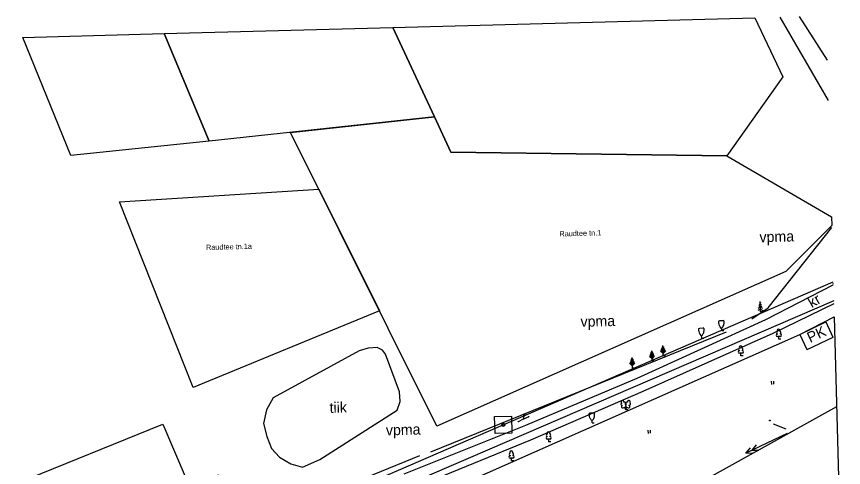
# Model space of a CAD drawing. Extents: x 643801 to 643956, y 6457760 to 6457941.
# Drawn here: x 643801.2 to 643956.2, y 6457856.3 to 6457940.8 of the extents above; entities that cross this region are included whole.
import ezdxf

# ---------------------------------------------------------------- set-up
doc = ezdxf.new("R2010")
doc.units = 0
for name, color, linetype in [('03_SITUATS', 7, 'Continuous'), ('11_VALGUSP', 7, 'Continuous'), ('12', 7, 'Continuous'), ('ALUSVQRK', 7, 'Continuous'), ('JARSAK', 7, 'Continuous'), ('KALLAS', 7, 'Continuous'), ('KRUNDIPIIR', 7, 'Continuous'), ('Level 1', 7, 'Continuous'), ('Level 10', 7, 'Continuous'), ('Level 11', 7, 'Continuous'), ('Level 12', 7, 'Continuous'), ('Level 13', 7, 'Continuous'), ('Level 14', 7, 'Continuous'), ('Level 15', 7, 'Continuous'), ('Level 18', 7, 'Continuous'), ('Level 20', 7, 'Continuous'), ('Level 24', 7, 'Continuous'), ('Level 25', 7, 'Continuous'), ('Level 26', 7, 'Continuous'), ('Level 29', 7, 'Continuous'), ('Level 4', 7, 'Continuous'), ('Level 46', 7, 'Continuous'), ('Level 5', 7, 'Continuous'), ('Level 54', 7, 'Continuous'), ('Level 62', 7, 'Continuous')]:
    doc.layers.add(name, color=color, linetype=linetype)

# ---------------------------------------------------------------- blocks, each defined once
blk = doc.blocks.new('VHEIN1')
at = {"layer": 'ALUSVQRK'}
for p, q in [((0, 620.11), (0, 0)), ((405.61, 608.83), (405.61, 0))]:
    blk.add_line(p, q, dxfattribs=at)
blk = doc.blocks.new('VLAIP0')
at = {"layer": 'KALLAS'}
for p, q in [((-250, 1032), (-250, 1000)), ((250, 500), (-250, 500)), ((0, 0), (0, 500)), ((400, 0), (0, 0)), ((250, 1032), (250, 1000))]:
    blk.add_line(p, q, dxfattribs=at)
for centre, radius, start, end in [((0, 1600), 292, 332.5799, 207.4201), ((-250, 750), 250, 90.00001, 270), ((-200, 1250), 224, 105.2441, 257.07903), ((200, 1250), 224, 282.92097, 74.7559), ((250, 750), 250, 270, 89.99999)]:
    blk.add_arc(centre, radius, start, end, dxfattribs=at)
blk = doc.blocks.new('VKITP1')
at = {"layer": 'JARSAK'}
for p, q in [((-300, 1900), (300, 1900)), ((-100, 500), (100, 500)), ((0, 0), (0, 500)), ((0, 0), (400, 0))]:
    blk.add_line(p, q, dxfattribs=at)
for points in [[(-100, 500), (-258.4, 712.96), (-322.92, 824.71), (-400, 1000), (-461.28, 1225.3), (-484.95, 1381.3), (-500, 1700), (-497.94, 1741.58), (-468.34, 1813.02), (-428.03, 1850.1), (-300, 1900)], [(100, 500), (258.4, 712.96), (322.92, 824.71), (400, 1000), (461.28, 1225.3), (484.95, 1381.3), (500, 1700), (497.94, 1741.58), (468.34, 1813.02), (428.03, 1850.1), (300, 1900)]]:
    blk.add_lwpolyline(points, dxfattribs=at)
blk = doc.blocks.new('V2LAIP')
at = {"layer": 'KRUNDIPIIR'}
for p, q in [((-646, 820), (-662, 861)), ((-462, 355), (4, 539)), ((0, 0), (-183, 465)), ((-87, 1040), (-103, 1081)), ((0, 0), (190, 462)), ((400, 0), (0, 0)), ((4, 539), (468, 348)), ((103, 1037), (120, 1079)), ((658, 810), (675, 851))]:
    blk.add_line(p, q, dxfattribs=at)
blk.add_lwpolyline([(4, 1058), (-18, 980), (-17, 957), (-3, 927), (18, 888), (19, 867), (5, 833), (-22, 780), (-25, 750), (-22, 735), (-9, 703), (25, 643), (33, 619), (28, 599), (12, 565), (4, 539)], dxfattribs=at)
for centre, radius, start, end in [((-586, 1489), 269, 111.50269, 232.51731), ((-586, 1489), 269, 350.48556, 111.50017), ((609, 1479), 269, 67.6168, 188.63142), ((609, 1479), 269, 306.59966, 67.61428), ((-691, 1071), 212, 106.29791, 277.86841), ((-554, 588), 250, 111.50143, 291.50036), ((-226, 1255), 212, 305.13446, 116.70496), ((4, 808), 250, 66.76552, 111.50149), ((245, 1251), 212, 62.41201, 233.98252), ((563, 579), 250, 247.61661, 67.61554), ((707, 1061), 212, 261.24856, 72.81907)]:
    blk.add_arc(centre, radius, start, end, dxfattribs=at)
blk = doc.blocks.new('VMAND0')
at = {"layer": 'KALLAS'}
for p, q in [((0, 1350), (-248.65, 1598.65)), ((0, 1600), (-181.08, 1781.08)), ((0, 0), (0, 2000)), ((0, 1600), (181.08, 1781.08)), ((0, 1350), (248.65, 1598.65)), ((0, 450), (-491.89, 941.89)), ((0, 750), (-410.81, 1160.81)), ((0, 1050), (-329.73, 1379.73)), ((0, 1050), (329.73, 1379.73)), ((0, 750), (410.81, 1160.81)), ((0, 450), (491.89, 941.89)), ((400, 0), (0, 0))]:
    blk.add_line(p, q, dxfattribs=at)
blk = doc.blocks.new('VKUUS0')
at = {"layer": 'KALLAS'}
for p, q in [((0, 1800), (-125.94, 1730.03)), ((0, 0), (0, 2000)), ((0, 1800), (125.94, 1730.03)), ((0, 550), (-475.29, 285.95)), ((0, 900), (-383.96, 686.69)), ((0, 1200), (-297.95, 1034.47)), ((0, 1500), (-211.95, 1382.25)), ((0, 1500), (211.95, 1382.25)), ((0, 1200), (297.95, 1034.47)), ((0, 900), (383.96, 686.69)), ((0, 550), (475.29, 285.95)), ((400, 0), (0, 0))]:
    blk.add_line(p, q, dxfattribs=at)
blk = doc.blocks.new('VBETPO')
at = {"layer": '03_SITUATS'}
blk.add_lwpolyline([(-21, 20), (21, 20), (21, -20), (-21, -20)], close=True, dxfattribs=at)
blk = doc.blocks.new('VPP2')
at = {"layer": 'Level 4'}
blk.add_lwpolyline([(-500, 500), (500, 500), (500, -500), (-500, -500)], close=True, dxfattribs=at)
blk.add_circle((0, 0), 92.3, dxfattribs=at)
blk = doc.blocks.new('PPV')
at = {"layer": '11_VALGUSP'}
for p, q in [((-20, 270), (90, 270)), ((0, 270), (0, 20)), ((30, 270), (30, 200)), ((70, 270), (70, 200))]:
    blk.add_line(p, q, dxfattribs=at)
blk.add_circle((0, 0), 20, dxfattribs=at)
blk.add_arc((50, 200), 20, 179.9393, 0.0607, dxfattribs=at)
blk = doc.blocks.new('PBK1')
at = {"layer": 'Level 11'}
for p, q in [((0, 0), (3, 0)), ((2, 0), (2, 0)), ((2, 0), (2, 0)), ((3, 0), (3, 0)), ((3, 0), (3, 0))]:
    blk.add_line(p, q, dxfattribs=at)
blk.add_lwpolyline([(0, 0), (0, 0), (0, 0), (0, 0)], close=True, dxfattribs=at)
blk = doc.blocks.new('WKNOOL')
at = {"layer": 'KRUNDIPIIR'}
for p, q in [((200, 0), (2900, 0)), ((2491.6, 0), (2131.89, -162.23)), ((2491.6, 0), (2137.07, 174.58)), ((2900, 0), (2525.57, -157.05)), ((2900, 0), (2530.75, 164.21))]:
    blk.add_line(p, q, dxfattribs=at)
blk = doc.blocks.new('WMNOOL')
at = {"layer": '12'}
blk.add_line((20, 0), (290, 0), dxfattribs=at)
blk.add_lwpolyline([(253.593, 17.613), (290, 0), (253.075, -17.623)], dxfattribs=at)

msp = doc.modelspace()

# ---------------------------------------------------------------- linework, layer by layer
at = {"layer": 'Level 1'}
for points in [[(643947.91, 6457940.79), (643953.16, 6457932.63)], [(643953.36, 6457925.05), (643944.3, 6457940.69)], [(643869.04, 6457854.2), (643954.27, 6457891.11)], [(643954.37, 6457887.56), (643865.44, 6457849.21)]]:
    msp.add_lwpolyline(points, dxfattribs=at)
at = {"layer": 'Level 11'}
msp.add_line((643943.05, 6457864.52), (643945.4, 6457863.61), dxfattribs=at)
at = {"layer": 'Level 12'}
for p, q in [((643941.66, 6457884.07), (643954.29, 6457890.54)), ((643954.39, 6457886.97), (643942.93, 6457881.41)), ((643917.53, 6457873.04), (643941.66, 6457884.07)), ((643942.93, 6457881.41), (643918.61, 6457870.56)), ((643896.69, 6457864.25), (643917.53, 6457873.04)), ((643918.61, 6457870.56), (643897.56, 6457861.47)), ((643873.85, 6457855.13), (643896.69, 6457864.25)), ((643897.56, 6457861.47), (643875.41, 6457852.44))]:
    msp.add_line(p, q, dxfattribs=at)
at = {"layer": 'Level 13'}
msp.add_line((643878.85, 6457859.3), (643934.26, 6457881.76), dxfattribs=at)
for points in [[(643939.03, 6457884.18), (643942.06, 6457886.21), (643954, 6457901.31)], [(643838.88, 6457855.04), (643844.25, 6457845.04), (643859.69, 6457851.57), (643876.84, 6457858.6)]]:
    msp.add_lwpolyline(points, dxfattribs=at)
at = {"layer": 'Level 15'}
for points in [[(643954.28, 6457890.77), (643954.17, 6457890.69)], [(643954.28, 6457890.75), (643954.17, 6457890.69)]]:
    msp.add_lwpolyline(points, dxfattribs=at)
at = {"layer": 'Level 18'}
for p, q in [((643948, 6457881.27), (643952.89, 6457883.59)), ((643952.89, 6457883.59), (643954.23, 6457880.75)), ((643948, 6457881.27), (643949.35, 6457878.42)), ((643949.36, 6457878.41), (643954.24, 6457880.73))]:
    msp.add_line(p, q, dxfattribs=at)
at = {"layer": 'Level 20'}
msp.add_lwpolyline([(643849.36, 6457869.38), (643848.09, 6457867.15), (643847.52, 6457864.6), (643848.12, 6457862.13), (643849.03, 6457859.92), (643850.54, 6457858.29), (643852.64, 6457857.02), (643854.8, 6457856.41), (643858.07, 6457857.81), (643872.57, 6457867.07), (643873.14, 6457868.71), (643873.01, 6457870.5), (643870.37, 6457877.58), (643869.81, 6457878.31), (643868.81, 6457878.8), (643867.13, 6457878.67), (643865.43, 6457878.2), (643849.36, 6457869.38)], dxfattribs=at)
at = {"layer": 'Level 29'}
for points in [[(643802.24, 6457816.56), (643862.15, 6457843.22), (643948, 6457881.27), (643954.45, 6457884.55)], [(643954.45, 6457884.55), (643956.19, 6457819.91)]]:
    msp.add_lwpolyline(points, dxfattribs=at)
at = {"layer": 'Level 46'}
for points in [[(643871.73, 6457938.74), (643939.58, 6457940.57)], [(643939.58, 6457940.57), (643944.83, 6457929.52), (643934.33, 6457914.71), (643882.61, 6457915.41), (643879.59, 6457921.98), (643871.73, 6457938.74)], [(643828.91, 6457937.59), (643871.73, 6457938.74)], [(643871.73, 6457938.74), (643879.59, 6457921.98), (643837.31, 6457917.44), (643828.91, 6457937.59)], [(643802.42, 6457936.87), (643828.91, 6457937.59)], [(643828.91, 6457937.59), (643837.31, 6457917.44), (643811.44, 6457914.76), (643802.42, 6457936.87)], [(643953.99, 6457901.68), (643945.37, 6457893.02), (643879.99, 6457864.09), (643852.6, 6457919.08), (643879.59, 6457921.98), (643882.61, 6457915.41), (643934.33, 6457914.71), (643953.95, 6457903.27)], [(643953.95, 6457903.27), (643953.99, 6457901.68)], [(643801.25, 6457853.36), (643828.66, 6457864.46), (643837.2, 6457844.4), (643801.88, 6457829.79)]]:
    msp.add_lwpolyline(points, dxfattribs=at)
msp.add_lwpolyline([(643820.57, 6457906.07), (643857.9, 6457908.45), (643869.26, 6457885.65), (643834.37, 6457871.34)], close=True, dxfattribs=at)
at = {"layer": 'Level 5'}
msp.add_lwpolyline([(643869.26, 6457885.65), (643834.37, 6457871.34), (643820.57, 6457906.07), (643857.9, 6457908.45)], close=True, dxfattribs=at)
at = {"layer": 'Level 54'}
for p, q in [((643944.83, 6457929.52), (643944.83, 6457929.52)), ((643879.59, 6457921.98), (643879.59, 6457921.98)), ((643852.6, 6457919.08), (643852.6, 6457919.08)), ((643837.31, 6457917.44), (643837.31, 6457917.44)), ((643811.44, 6457914.76), (643811.44, 6457914.76)), ((643882.61, 6457915.41), (643882.61, 6457915.41)), ((643934.33, 6457914.71), (643934.33, 6457914.71)), ((643857.9, 6457908.45), (643857.9, 6457908.45)), ((643820.57, 6457906.07), (643820.57, 6457906.07)), ((643945.37, 6457893.02), (643945.37, 6457893.02)), ((643869.26, 6457885.65), (643869.26, 6457885.65)), ((643834.37, 6457871.34), (643834.37, 6457871.34)), ((643879.99, 6457864.09), (643879.99, 6457864.09))]:
    msp.add_line(p, q, dxfattribs=at)
at = {"layer": 'Level 62'}
msp.add_lwpolyline([(643954.9, 6457867.71), (643803.13, 6457783.38)], dxfattribs=at)

# ---------------------------------------------------------------- block references
at = {"layer": 'Level 10', "xscale": 0.0031711056902300264, "yscale": 0.003171105690230027, "rotation": 1.5422419896659425}
for name, p in [('VPP2', (643892.45, 6457864.34)), ('VBETPO', (643942.37, 6457865.13))]:
    msp.add_blockref(name, p, dxfattribs=at)
at = {"layer": 'Level 11'}
for name, xscale, yscale, rotation in [('WKNOOL', 0.0031711056902300272, 0.003171105690230027, -154.5868000263765), ('PBK1', 0.003171105690230027, 0.0031711056902300272, 25.073858779135698)]:
    msp.add_blockref(name, (643946.21, 6457863), dxfattribs=dict(at, xscale=xscale, yscale=yscale, rotation=rotation))
at = {"layer": 'Level 13', "xscale": 0.0009909641859855033, "yscale": 0.0009909641859855033, "rotation": 1.5422419896659425}
for name, p in [('VKUUS0', (643940.63, 6457885.47)), ('VKITP1', (643933.38, 6457881.97)), ('VKITP1', (643929.63, 6457880.58)), ('VLAIP0', (643944.09, 6457880.36)), ('VMAND0', (643922.42, 6457877.23)), ('VLAIP0', (643936.98, 6457877.24)), ('VMAND0', (643920.34, 6457876.23)), ('VMAND0', (643916.64, 6457874.95)), ('V2LAIP', (643915.41, 6457867.15)), ('VKITP1', (643909.1, 6457864.68)), ('VLAIP0', (643900.97, 6457861.16)), ('VLAIP0', (643894, 6457857.57))]:
    msp.add_blockref(name, p, dxfattribs=at)
at = {"layer": 'Level 14', "xscale": 0.0009909705281968832, "yscale": 0.0009909705281968835, "rotation": 1.5422419896659423}
for p in [(643942.68, 6457871.91), (643919.58, 6457862.73)]:
    msp.add_blockref('VHEIN1', p, dxfattribs=at)
at = {"layer": 'Level 25', "xscale": 0.0031711056902300264, "yscale": 0.003171105690230027, "rotation": 1.5422419896659425}
msp.add_blockref('PPV', (643896.26, 6457865.41), dxfattribs=at)
at = {"layer": 'Level 26', "xscale": 0.003963882112787533, "yscale": 0.003963882112787534}
for rotation in [-154.8450737679761, 25.019868882527767]:
    msp.add_blockref('WMNOOL', (643896.26, 6457865.41), dxfattribs=dict(at, rotation=rotation))

# ---------------------------------------------------------------- texts
at = {"layer": 'Level 24'}
for s, rotation, p in [('vpma', 1.5422, (643940.48, 6457898.51)), ('kr', 30.3246, (643950.25, 6457886.17)), ('vpma', 1.5422, (643906.95, 6457882.67)), ('PK', 24.9768, (643949.94, 6457879.65)), ('tiik', 1.5422, (643859.93, 6457866.56)), ('vpma', 1.5422, (643870.48, 6457862.34))]:
    msp.add_text(s, height=1.982, rotation=rotation, dxfattribs=at).set_placement(p)
at = {"layer": 'Level 46'}
for s, p in [('Raudtee tn.1', (643902.98, 6457899.6)), ('Raudtee tn.1a', (643836.76, 6457897.06))]:
    msp.add_text(s, height=0.991, rotation=1.5422, dxfattribs=at).set_placement(p)

doc.saveas('drawing.dxf')
